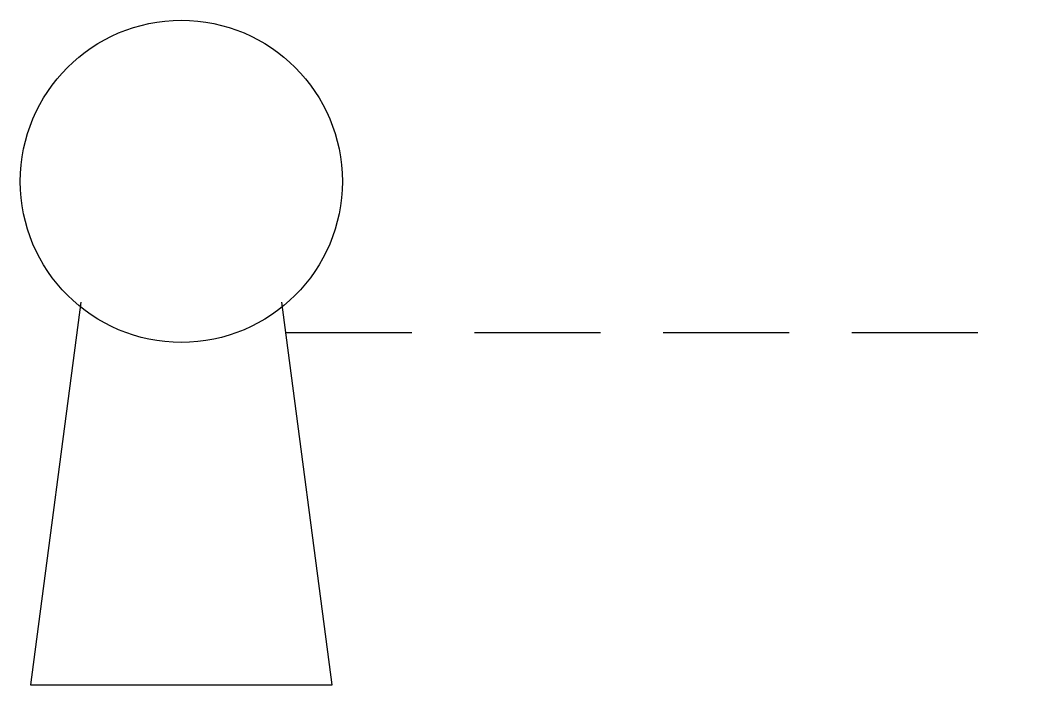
# Model space of a CAD drawing. Extents: x 1679.9 to 1690, y 1616.5 to 1623.1.
import ezdxf

# ---------------------------------------------------------------- set-up
doc = ezdxf.new("R2010")
doc.units = 0
doc.header["$LTSCALE"] = 10
doc.header["$MEASUREMENT"] = 0
doc.linetypes.add('DASHEDX2', pattern=[1.5, 1, -0.5])
doc.layers.get('0').update_dxf_attribs({"linetype": 'CONTINUOUS'})

msp = doc.modelspace()

# ---------------------------------------------------------------- linework, layer by layer
msp.add_lwpolyline([(1680.5, 1620.3), (1680, 1616.5), (1683, 1616.5), (1682.5, 1620.3)])
at = {"linetype": 'DASHEDX2', "ltscale": 0.125}
msp.add_lwpolyline([(1682.539, 1620), (1690, 1620)], dxfattribs=at)
msp.add_circle((1681.5, 1621.5), 1.6)

doc.saveas('drawing.dxf')
